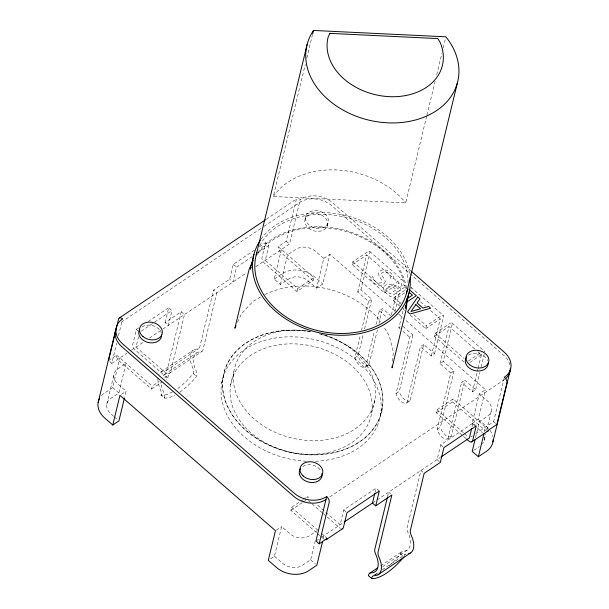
<?xml version="1.0" encoding="UTF-8"?>
<svg xmlns="http://www.w3.org/2000/svg" width="609" height="609" viewBox="0 0 609 609"><rect width="100%" height="100%" fill="white"/><g stroke="black" fill="none" stroke-linecap="round" stroke-linejoin="round"><path stroke-width="0.46" stroke-dasharray="3.04 2.28" d="M392.592 361.274L393.353 351.888L389.197 335.673L383.807 326.774M400.775 553.809L401.087 552.66A8.107 4.392 56.1 0 1 403.569 551.107L405.457 550.894A19.793 10.726 56.1 0 0 409.187 535.478L408.038 532.631A8.488 4.606 56.1 0 1 406.979 528.148L420.926 470.498L424.169 473.315M109.848 361.662L111.79 363.36L116.7 343.065M118.489 335.681L122.554 318.88M106.781 404.277L113.959 374.626M101.505 395.69A23.157 17.425 13.6 0 1 104.619 393.011L112.695 387.583L119.866 357.932M113.647 416.297L109.605 412.628A14.327 10.779 13.6 0 1 109.574 399.337L118.862 392.95L126.033 363.299L116.753 369.686A14.327 10.779 13.6 0 0 116.776 382.97L126.093 391.229L124.571 397.525M138.73 327.848L136.37 329.439L132.785 344.268A4.628 2.512 56.1 0 0 135.305 350.053L167.703 378.25L166.166 379.285M138.555 336.617L136.02 347.084L168.427 375.281L167.703 378.25M165.092 322.564L168.678 307.743L171.913 310.56L168.328 325.389L165.092 322.564L181.246 311.717L184.481 314.541L170.535 372.19A8.488 4.606 56.1 0 1 168.054 373.591L166.166 373.804A19.793 10.726 56.1 0 0 162.131 377.123M108.547 360.536L116.623 355.116A4.628 2.512 56.1 0 0 119.151 360.901L151.55 389.098L152.273 386.129L159.193 381.485M161.332 394.031L161.05 395.203L164.285 398.02A35.619 13.322 -49 0 0 174.829 395.233M181.246 311.717L167.46 368.704A8.016 4.347 56.1 0 1 164.818 370.774A19.793 10.726 56.1 0 0 158.896 374.307M164.285 398.02L164.544 396.977M254.57 250.055L233.293 264.344L229.707 279.173L213.553 290.021L199.767 347.008A8.016 4.347 56.1 0 1 197.126 349.079A19.793 10.726 56.1 0 0 192.657 367.554A8.176 4.43 56.1 0 1 193.647 372.282L193.357 373.5A35.619 13.322 -49 0 1 177.348 388.808M179.853 392.15A35.619 13.322 -49 0 0 196.593 376.324L196.89 374.954A8.107 4.392 56.1 0 0 195.892 370.371L194.751 367.524A19.793 10.726 56.1 0 1 198.473 352.109L200.361 351.895A8.488 4.606 56.1 0 0 202.843 350.495L216.789 292.845L213.553 290.021M252.293 256.587L236.536 267.168L232.95 281.99L229.707 279.173M221.691 383.145L223.282 376.583M426.688 116.167L405.708 202.888L273.327 196.509L305.238 64.584M306.799 58.129L312.379 35.063M230.644 384.941L233.955 371.246M296.941 291.46L297.656 288.499L265.258 260.294L268.843 245.473L265.6 242.648L262.015 257.478A4.628 2.512 56.1 0 0 264.534 263.263L296.941 291.46L313.095 280.612L313.81 277.643L278.168 246.63L286.245 241.202L296.286 199.691A4.628 2.512 56.1 0 1 300.245 199.546A23.157 17.425 13.6 0 1 332.605 202.797L410.595 270.67M395.165 311.085L329.949 254.334L322.778 283.984L316.627 288.11L307.111 279.988A14.327 10.779 13.6 0 0 289.884 278.252L280.399 284.464L274.233 279.097L281.411 249.446M255.795 266.651L289.488 244.026L300.245 199.546M280.399 284.464L287.577 254.813L297.055 248.601A14.327 10.779 13.6 0 1 314.29 250.329L323.805 258.46L316.627 288.11M305.254 218.897L305.969 215.929M327.254 225.985A11.579 8.709 13.6 0 0 313.483 213.607A11.579 8.709 13.6 0 0 308.025 227.736A11.579 8.709 13.6 0 0 327.254 225.985L327.969 223.023A11.579 8.709 13.6 0 0 314.198 210.638A11.579 8.709 13.6 0 0 308.748 224.767A11.579 8.709 13.6 0 0 327.969 223.023M270.594 558.811L274.438 556.23L281.609 526.572L291.125 534.702A14.327 10.779 13.6 0 0 308.36 536.438L317.053 530.751M316.414 532.571L290.881 510.35L291.604 507.388L300.062 501.702M352.147 264.679L366.687 254.912L399.093 283.109L384.553 292.876L352.147 264.679L352.87 261.71L367.402 251.951A4.628 1.736 -49 0 1 369.922 252.743L360.954 289.808L357.719 291.977L368.521 301.379L361.594 330.009M307.4 498.025L307.758 496.541L309.867 498.375M357.719 291.977L366.687 254.912M377.413 329.85L368.925 364.951L365.689 367.12A8.747 4.743 56.1 0 1 359.576 365.385A8.747 4.743 56.1 0 1 354.895 357.719L360.475 334.63M354.895 357.719L358.122 355.549L363.261 334.303M364.601 328.761L371.756 299.209L360.954 289.808M274.438 556.23L283.954 564.353A14.327 10.779 13.6 0 0 301.181 566.088L310.666 559.877L315.119 541.47M323.714 538.896A4.628 2.512 56.1 0 1 323.288 538.554L324.003 535.585M365.689 367.12L374.406 331.098M375.974 324.635L379.323 310.78L382.551 308.611L390.651 315.66M426.909 115.246L435.169 81.111M436.729 74.656L441.86 53.44M443.2 47.905L445.43 38.679M384.553 292.876L385.269 289.907L399.809 280.148A4.628 1.736 -49 0 1 402.321 280.939L394.883 311.679M378.981 323.387L382.551 308.611M399.641 306.007L393.3 300.488L394.015 297.527L405.495 289.815M379.293 491.037L376.05 488.212L343.742 509.908L340.157 524.737L316.208 503.894M391.435 314.754L399.093 283.109M371.597 413.229L374.908 399.527M400.22 328.967L398.872 327.794L403.683 307.903M380.541 415.026L382.132 408.456M423.704 344.42L420.476 346.59L431.279 355.991L434.506 353.821L423.704 344.42L410.078 400.76L406.842 402.93A8.747 4.743 56.1 0 1 400.73 401.194A8.747 4.743 56.1 0 1 396.04 393.528L409.674 337.188L412.902 335.019L402.1 325.625M396.04 393.528L399.276 391.359L412.902 335.019M374.999 492.574L376.05 488.212M406.842 402.93L420.476 346.59M410.207 315.203L425.706 328.685L426.422 325.724L440.962 315.957A4.628 1.736 -49 0 1 443.474 316.756L434.506 353.821M387.514 496.769L388.618 492.194L390.567 493.884M464.035 362.05L434.453 336.305L435.169 333.336L449.708 323.569A4.628 1.736 -49 0 1 452.221 324.369L443.253 361.434L440.025 363.603L450.827 373.005L437.193 429.345A8.747 4.743 56.1 0 0 441.875 437.011A8.747 4.743 56.1 0 0 447.996 438.746L451.223 436.577L464.857 380.237L475.659 389.631L472.424 391.8L461.622 382.406L464.857 380.237M431.279 355.991L440.246 318.926L429.68 309.73M440.025 363.603L448.993 326.538L475.05 349.223M389.212 565.769A35.619 13.322 -49 0 0 400.73 553.977L400.988 552.926M465.855 438.465L436.272 412.719L436.988 409.75L453.142 398.903L488.136 429.36M437.193 429.345L440.429 427.175L454.055 370.835L443.253 361.434M476.215 425.942L472.98 423.126L440.672 444.821L437.087 459.643L440.322 462.467M436.272 412.719L452.426 401.864L453.142 398.903M447.996 438.746L461.622 382.406M472.424 391.8L477.898 369.199M478.111 368.3L481.392 354.735L477.875 351.675M475.659 389.631L479.816 372.457M481.125 367.029L484.185 354.377M474.784 425.744L472.142 423.453L479.321 393.802L485.464 389.676L403.767 318.568M472.135 426.612L472.98 423.126M472.142 423.453L478.293 419.327L485.464 389.676M475.545 437.582L479.382 421.733L488.662 415.346A14.327 10.779 13.6 0 0 488.639 402.062L479.321 393.802M484.383 431.91L485.548 427.099M484.284 440.063L485.807 433.775M486.675 430.182L491.455 410.413M475.545 433.814L493.625 421.679L504.381 377.199M164.331 397.852L164.582 396.649A8.107 4.392 56.1 0 0 163.585 392.074L162.443 389.22A19.793 10.726 56.1 0 1 161.134 381.249M404.254 555.621L404.269 555.583A8.176 4.43 56.1 0 1 406.431 553.946M237.609 322.222L241.522 313.627L253.07 301.371L260.903 296.834M257.79 252.278C277.613 227.043 313.612 222.848 343.149 229.7C371.551 237.51 400.92 257.333 406.546 288.08M256.907 254.821C276.417 228.596 312.828 223.381 342.928 230.552C371.254 238.286 400.372 258.262 405.64 288.978M266.278 219.27L297.085 198.587M260.835 228.497L121.83 321.841A23.157 17.425 13.6 0 0 119.866 323.379M263.994 226.373L299.529 202.508A23.157 17.425 13.6 0 1 331.882 205.758L503.62 355.214A23.157 17.425 13.6 0 1 509.992 365.263M148.185 321.499L168.678 307.743M259.297 246.881L265.6 242.648M141.181 331.197L153.795 322.732M154.579 322.207L171.913 310.56M257.813 252.88L268.843 245.473M111.79 363.36L126.794 353.281M131.407 350.183L143.899 341.794M149.418 338.086L162.024 329.621M162.816 329.088L246.341 272.999M274.233 279.097L282.31 273.677A23.157 17.425 13.6 0 1 314.67 276.928L322.778 283.984M121.48 394.327L126.093 391.229M323.805 258.46L329.949 254.334M161.286 371.657L193.593 349.962M166.257 370.409L198.564 348.713M164.521 374.482L196.829 352.786M169.721 373.111L202.028 351.416M164.575 377.869L168.427 375.281M297.656 288.499L313.81 277.643M151.55 389.098L161.552 382.383M368.521 301.379L371.756 299.209M405.548 289.153L406.759 288.339M393.3 300.488L404.779 292.784M398.88 304.234L401.141 302.719M398.872 327.794L400.166 326.926M425.706 328.685L440.246 318.926M434.453 336.305L448.993 326.538M468.336 361.023L482.115 351.774M450.827 373.005L454.055 370.835M469.912 362.446L481.392 354.735M300.831 501.192L303.137 499.639M303.906 499.121L307.758 496.541M290.881 510.35L302.422 502.6M303.191 502.09L306.266 500.019M276.235 530.188L281.609 526.572M329.918 496.845L503.666 380.161A23.157 17.425 13.6 0 0 505.637 378.623M315.926 541.013L318.865 539.041M321.803 537.062L343.309 522.621M372.464 503.042L376.316 500.461M377.085 499.943L440.238 457.526M470.932 436.919L472.47 435.884M473.779 450.333L479.291 446.625M380.663 565.883L401.94 551.594M382.673 566.621L407.101 550.216M374.39 575.086L379.125 571.904M382.277 569.788L405.13 554.441M264.816 294.566C302.993 276.212 352.474 288.499 379.887 320.304L380.861 321.917M369.686 251.388L402.092 279.584M410.839 287.197L443.245 315.401M451.992 323.014L484.391 351.21M420.522 301.76L425.447 306.053M352.87 261.71L385.269 289.907M394.015 297.527L401.065 303.655M413.739 314.686L426.422 325.724M435.169 333.336L464.05 358.473M403.166 309.067L404.574 310.301M398.75 314.206L403.051 317.951M379.323 310.78L387.423 317.829M402.922 331.319L409.674 337.188M286.245 241.202L289.488 244.026M493.625 421.679L495.566 423.369M478.293 419.327L486.401 426.384A23.157 17.425 13.6 0 1 488.38 428.317M313.095 280.612L280.688 252.415A4.628 2.512 56.1 0 1 278.168 246.63M452.426 401.864L484.825 430.068A4.628 2.512 56.1 0 0 485.693 430.692M477.418 428.043L481.46 431.712A14.327 10.779 13.6 0 1 482.495 433.007M436.988 409.75L463.754 433.045M464.461 433.661L467.986 436.722M233.293 264.344L236.536 267.168M440.672 444.821L443.908 447.638M193.357 373.5L196.593 376.324M400.73 553.977L402.678 555.667M136.37 329.439L138.959 331.692M343.742 509.908L346.985 512.732M308.443 500.727L311.268 503.179M311.968 503.795L322.534 512.991M323.242 513.6L339.441 527.706A4.628 2.512 56.1 0 0 340.302 528.33M116.623 355.116L152.273 386.129M291.604 507.388L317.837 530.218M321.263 533.202L327.246 538.409M317.807 533.781L319.862 535.57M320.547 536.164L323.288 538.554M112.695 387.583L118.862 392.95M310.666 559.877L315.462 564.048M114.309 416.876L118.26 420.309M377.595 573.571A35.619 13.322 -49 0 1 374.984 574.675M302.734 466.486A11.579 8.709 13.6 0 1 320.684 470.369M468.496 355.161A11.579 8.709 13.6 0 1 487.733 360.779M141.943 327.018A11.579 8.709 13.6 0 1 161.179 332.628M490.047 430.403A23.157 17.425 13.6 0 1 492.772 436.432M321.012 334.128A81.256 61.136 13.6 0 1 363.276 439.279A81.256 61.136 13.6 0 1 227.842 407.246A81.256 61.136 13.6 0 1 312.044 332.004M484.277 437.216A14.327 10.779 13.6 0 1 482.518 443.915M319.185 333.778A81.05 60.984 13.6 0 1 363.923 438.533A81.05 60.984 13.6 0 1 228.246 407.665A81.05 60.984 13.6 0 1 312.021 332.149M324.414 334.851A71.923 54.117 13.6 0 1 357.376 427.297A71.923 54.117 13.6 0 1 238.865 399.831A71.923 54.117 13.6 0 1 307.948 331.03M306.396 461.219A81.05 60.984 13.6 0 1 228.238 366.108A81.05 60.984 13.6 0 1 364.837 368.171A81.05 60.984 13.6 0 1 313.688 461.325M260.995 239.261A79.886 60.108 13.6 0 1 344.823 215.312A79.886 60.108 13.6 0 1 409.69 274.149M259.761 245.693A77.549 58.35 13.6 0 1 346.072 217.428A77.549 58.35 13.6 0 1 408 283.048M273.327 196.509A77.549 58.35 13.6 0 1 405.708 202.888M157.898 378.433A19.793 10.726 56.1 0 0 160.342 389.25A8.176 4.43 56.1 0 1 161.339 393.985L161.05 395.203A35.619 13.322 -49 0 0 172.994 391.633M368.925 364.951A8.747 4.743 56.1 0 1 362.804 363.215A8.747 4.743 56.1 0 1 358.122 355.549M411.098 287.585A4.628 1.736 -49 0 1 411.067 288.559M410.078 400.76A8.747 4.743 56.1 0 1 403.957 399.024A8.747 4.743 56.1 0 1 399.276 391.359M451.223 436.577A8.747 4.743 56.1 0 1 445.11 434.841A8.747 4.743 56.1 0 1 440.429 427.175M484.185 351.104A4.628 1.736 -49 0 1 484.65 351.599M385.246 281.746C382.642 289.069 372.038 283.984 370.31 278.267L372.754 276.623L373.622 279.181L375.532 281.617L378.501 283.177L381.127 282.774L381.881 282.066L382.033 280.384L379.163 276.113L378.303 273.106C382.026 266.095 392.143 271.675 393.916 277.643C389.669 282.645 391.176 272.916 386.768 272.573C385.033 271.523 382.094 271.713 381.394 273.883C381.683 276.882 385.246 278.618 385.246 281.746M383.601 287.159C382.368 291.665 387.963 294.147 390.392 296.842L405.746 286.527L403.698 284.746L397.974 288.59C394.67 284.525 386.966 281.754 383.601 287.159M386.372 288.255C385.566 290.775 388.633 292.366 390.095 293.881L396.231 289.762C393.939 286.984 388.968 284.449 386.372 288.255M244.879 426.856A71.923 54.117 13.6 0 0 366.846 426.566A71.923 54.117 13.6 0 0 291.627 343.834A71.923 54.117 13.6 0 0 244.879 426.856"/><path stroke-width="0.91" d="M392.211 365.963L392.059 367.844L406.409 308.535L407.246 298.212M405.503 305.474L405.274 308.253L408.867 293.424M387.294 497.682L374.672 549.843A8.488 4.606 56.1 0 0 375.73 554.327L376.88 557.182A19.793 10.726 56.1 0 1 373.15 572.589L371.262 572.803A8.107 4.392 56.1 0 0 368.78 574.363L368.422 575.672L371.665 578.497L371.962 577.279A8.176 4.43 56.1 0 1 374.497 575.627A19.793 10.726 56.1 0 0 378.973 557.144A8.016 4.347 56.1 0 1 378.075 551.998L391.861 495.01L375.707 505.858L372.464 503.042L374.786 493.45M98.133 402.526L115.345 331.365M108.547 360.536L118.595 319.025A4.628 2.512 56.1 0 1 122.554 318.88A23.157 17.425 13.6 0 0 122.599 343.826L294.33 493.282A23.157 17.425 13.6 0 0 326.69 496.533A4.628 2.512 56.1 0 1 329.21 502.318L319.169 543.829L315.926 541.013L326.69 496.533M99.67 398.233A23.157 17.425 13.6 0 0 104.664 417.957L112.772 425.013L119.943 395.363L275.466 530.705L268.287 560.356L276.395 567.413A23.157 17.425 13.6 0 0 308.755 570.663L316.832 565.236L322.618 541.31M124.358 398.423L118.922 420.888L112.772 425.013M253.938 254.387L250.352 269.216L251.121 267.518M256.206 254.958L307.142 44.419M312.607 34.142L313.498 30.45L445.879 36.829A77.549 58.35 13.6 0 1 387.628 122.828A77.549 58.35 13.6 0 1 313.498 30.45M406.599 292.853L457.534 82.322M375.707 505.858L379.293 491.037L346.985 512.732L343.4 527.554A4.628 2.512 56.1 0 1 341.946 528.825M471.716 428.355L469.394 437.947L441.023 457.001M475.104 439.424L472.203 451.391L478.369 456.75L486.446 451.33A23.157 17.425 13.6 0 0 493.13 439.531M478.369 456.75L483.942 433.745M492.932 441.814L510.152 370.645M253.131 260.34L249.218 268.927L234.876 328.236L236.048 325.655M119.387 317.921L265.494 219.803M407.162 298.676L412.43 295.137L408.989 292.145M406.31 302.407L416.29 295.7L408.738 289.123M344.1 522.088L372.464 503.042M319.169 543.829L327.246 538.409A4.628 2.512 56.1 0 1 325 539.566M326.454 539.513L342.608 528.665M471.838 441.875L487.992 431.027M369.633 573.29L377.511 567.999M378.029 574.736L410.344 553.041M411.311 271.294L504.336 352.253A23.157 17.425 13.6 0 1 504.381 377.199A4.628 2.512 56.1 0 1 506.909 382.985L496.86 424.496L488.783 429.924A4.628 2.512 56.1 0 1 486.949 431.172M466.563 439.074L468.671 440.916A4.628 2.512 56.1 0 0 472.63 440.771L476.215 425.942L443.908 447.638L440.322 462.467L424.169 473.315L410.382 530.302A8.016 4.347 56.1 0 0 411.281 535.448A19.793 10.726 56.1 0 1 408.7 553.71M403.973 556.793A35.619 13.322 -49 0 1 371.665 578.497M325.967 499.494A23.157 17.425 13.6 0 1 293.614 496.244L121.884 346.795A23.157 17.425 13.6 0 1 116.525 327.749M510.342 368.361A23.157 17.425 13.6 0 1 505.637 378.623M321.978 473.399A11.579 8.709 13.6 0 1 308.991 482.183A11.579 8.709 13.6 0 1 300.397 468.724M488.182 363.101A11.579 8.709 13.6 0 1 474.008 370.394A11.579 8.709 13.6 0 1 466.722 356.836M161.629 334.95A11.579 8.709 13.6 0 1 147.934 342.38A11.579 8.709 13.6 0 1 139.727 329.332M410.139 277.704A79.886 60.108 13.6 0 1 316.292 332.088A79.886 60.108 13.6 0 1 260.492 239.992M407.193 290.242A77.549 58.35 13.6 0 1 316.733 330.382A77.549 58.35 13.6 0 1 256.96 252.385M329.834 33.381L328.129 37.126A58.867 44.29 13.6 0 0 389.22 96.641A58.867 44.29 13.6 0 0 440.2 42.531L437.81 38.588L329.834 33.381M417.751 296.971L407.581 311.808L410.108 314L430.662 308.207L428.591 306.403L422.905 308.07L417.02 302.947L419.913 298.852L417.751 296.971M415.84 304.614L410.984 311.549L420.591 308.748L415.84 304.614M469.539 364.7A11.579 8.709 13.6 0 0 488.57 362.385A11.579 8.709 13.6 0 0 474.282 350.35A11.579 8.709 13.6 0 0 469.539 364.7M142.978 336.549A11.579 8.709 13.6 0 0 162.017 334.242A11.579 8.709 13.6 0 0 147.728 322.207A11.579 8.709 13.6 0 0 142.978 336.549M303.175 475.964A11.579 8.709 13.6 0 0 322.397 474.213A11.579 8.709 13.6 0 0 308.626 461.828A11.579 8.709 13.6 0 0 303.175 475.964"/></g></svg>
